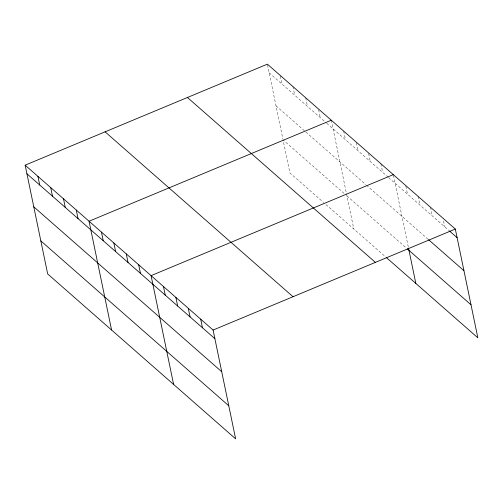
<?xml version="1.0" encoding="UTF-8"?>
<svg xmlns="http://www.w3.org/2000/svg" width="503" height="503" viewBox="0 0 503 503"><rect width="100%" height="100%" fill="white"/><g stroke="black" fill="none" stroke-linecap="round" stroke-linejoin="round"><path stroke-width="0.38" stroke-dasharray="2.52 1.89" d="M269.162 72.784L326.095 122.726M326.673 123.235L387.995 177.037M388.586 177.559L448.839 230.418M276.009 105.837L365.901 184.702M366.492 185.217L427.921 239.114M344.058 193.404L283.057 139.891L289.904 172.944L323.599 202.502M346.963 195.95L406.619 248.293M325.919 204.539L385.7 256.989M443.514 221.037L444.702 226.79M430.511 207.28L432.297 215.906M418.106 196.396L419.892 205.023M405.852 186.236L407.493 194.139M393.447 175.352L408.511 248.092M380.897 163.752L382.682 172.372M368.642 153.585L370.277 161.494M356.237 142.701L357.872 150.611M343.681 131.101L345.467 139.727M331.276 120.217L346.334 192.926M346.492 193.68L353.804 229.003M318.644 109.723L320.285 117.633M305.717 97.796L307.503 106.416M292.935 86.585L294.72 95.205M280.303 76.091L281.944 83.995M267.527 64.874L282.9 139.13"/><path stroke-width="0.75" d="M25.15 165.166L213.096 330.056L235.624 438.842L47.678 273.953L25.15 165.166L267.376 64.158L455.322 229.047L477.85 337.834L386.291 257.505M331.276 120.217L89.05 221.232L111.578 330.018M393.302 174.635L151.076 275.644L173.604 384.43M213.096 330.056L455.322 229.047M449.43 230.934L457.108 237.668M428.512 239.629L463.955 270.721M407.21 248.809L471.003 304.78M187.443 97.494L375.389 262.377M105.083 131.836L293.029 296.726M26.936 173.793L214.882 338.682M33.783 206.846L221.729 371.736M40.831 240.899L228.777 405.789M408.511 248.092L415.83 283.415M200.691 319.172L202.476 327.799M188.285 308.295L190.071 316.915M175.88 297.411L177.666 306.031M163.481 286.528L165.267 295.154M138.671 264.76L140.456 273.387M126.266 253.877L128.051 262.503M113.86 242.993L115.646 251.619M101.455 232.116L103.241 240.736M76.274 210.021L78.059 218.642M63.491 198.804L65.277 207.431M50.709 187.594L52.494 196.22M37.932 176.383L39.718 185.003"/></g></svg>
